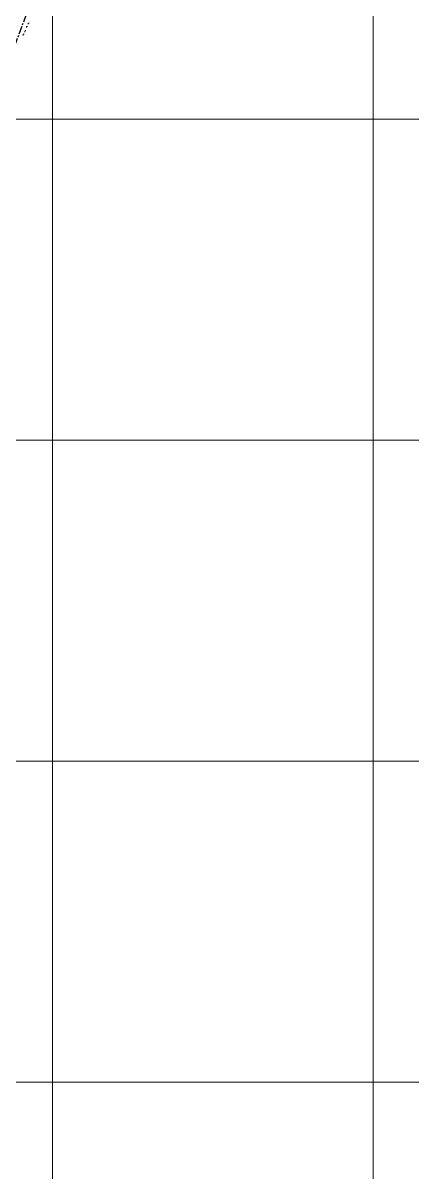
# Model space of a CAD drawing. Header units: centimetres. Extents: x 0 to 642158, y -847 to 649707.
# Drawn here: x 617657.6 to 617779, y 620159.4 to 620517.4 of the extents above; entities that cross this region are included whole.
import ezdxf

# ---------------------------------------------------------------- set-up
doc = ezdxf.new("R2010")
doc.units = ezdxf.units.CM
doc.header["$MEASUREMENT"] = 0
doc.linetypes.add('CENTERX2', pattern=[4, 2.5, -0.5, 0.5, -0.5])
doc.layers.add('MEV_grille', color=254, linetype='Continuous', lineweight=9)
doc.layers.add('WAL_topographie 0.5', color=253, linetype='Continuous', lineweight=20)
doc.layers.add('SPW_parcellaire cadastral', color=7, linetype='CENTERX2', lineweight=25, true_color=0xff0542)

# ---------------------------------------------------------------- blocks, each defined once
blk = doc.blocks.new('*U114')
at = {"layer": 'MEV_grille', "transparency": 33554687}
blk.add_lwpolyline([(-1338.46, 0), (1338.46, 0)], dxfattribs=at)
blk = doc.blocks.new('*U115')
at = {"layer": 'MEV_grille', "color": 0, "linetype": 'ByBlock', "lineweight": -2, "transparency": 16777216}
for p in [(0, -1900), (0, -2000), (0, -2100), (0, -2200)]:
    blk.add_blockref('*U114', p, dxfattribs=at)
blk = doc.blocks.new('*U112')
at = {"layer": 'MEV_grille', "transparency": 33554687}
blk.add_lwpolyline([(0, 1825.48), (0, -1825.48)], dxfattribs=at)
blk = doc.blocks.new('*U113')
at = {"layer": 'MEV_grille', "color": 0, "linetype": 'ByBlock', "lineweight": -2, "transparency": 16777216}
for p in [(2300, 0), (2400, 0)]:
    blk.add_blockref('*U112', p, dxfattribs=at)

msp = doc.modelspace()

# ---------------------------------------------------------------- linework, layer by layer
at = {"layer": 'SPW_parcellaire cadastral'}
msp.add_lwpolyline([(617650.86, 620499), (617659.36, 620521.92), (617660.98, 620521.28)], dxfattribs=at)
at = {"layer": 'WAL_topographie 0.5'}
for points in [[(617658.14, 620514.5), (617658.13, 620514.75), (617658.25, 620515.01), (617658.5, 620515.01)], [(617658.72, 620516), (617658.72, 620516.25), (617658.75, 620516.32), (617659, 620516.32)], [(617659.23, 620517), (617659.23, 620517.25), (617659.25, 620517.27), (617659.5, 620517.27)], [(617657.67, 620513.5), (617657.68, 620513.75), (617657.75, 620513.86), (617658, 620513.86)]]:
    msp.add_lwpolyline(points, dxfattribs=at)

# ---------------------------------------------------------------- block references
at = {"layer": 'MEV_grille', "transparency": 33554687}
for name, p in [('*U113', (615366.81, 620593.64)), ('*U115', (616669.48, 622387.38))]:
    msp.add_blockref(name, p, dxfattribs=at)

doc.saveas('drawing.dxf')
